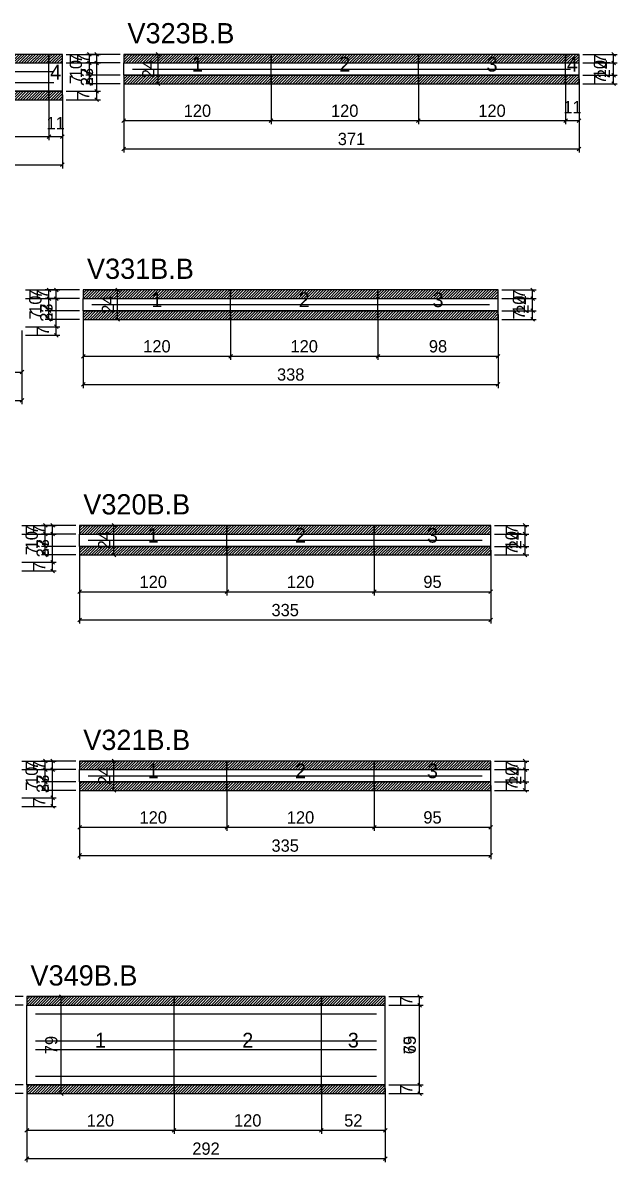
# Model space of a CAD drawing. Extents: x -9000 to 3070, y -16391 to 1250.
# Drawn here: x 547 to 1031, y -13017 to -12088 of the extents above; entities that cross this region are included whole.
import ezdxf
from ezdxf.enums import TextEntityAlignment as Align

# ---------------------------------------------------------------- set-up
doc = ezdxf.new("R2010")
doc.units = 0
for name, color, linetype in [('5', 5, 'Continuous'), ('COTA', 241, 'Continuous'), ('NOMENCLATURA', 7, 'Continuous'), ('Painéis', 200, 'Continuous'), ('SARR_2.2x5', 40, 'Continuous'), ('SARR_2.2x7', 40, 'Continuous'), ('SCO-___-LAJ', 224, 'Continuous')]:
    doc.layers.add(name, color=color, linetype=linetype)
doc.dimstyles.new('PAINEL', dxfattribs={"dimtxt": 10, "dimasz": 3, "dimexe": 3, "dimexo": 3, "dimgap": 3, "dimtad": 1, "dimblk": 'OBLIQUE', "dimblk1": 'OBLIQUE', "dimcen": 2.5, "dimclrd": 4, "dimclre": 4, "dimclrt": 240, "dimazin": 3, "dimtfac": 1, "dimtmove": 0, "dimatfit": 3})

# ---------------------------------------------------------------- blocks, each defined once
blk = doc.blocks.new('_OBLIQUE')
at = {"color": 0, "linetype": 'BYBLOCK'}
blk.add_line((-0.5, -0.5), (0.5, 0.5), dxfattribs=at)

msp = doc.modelspace()

# ---------------------------------------------------------------- hatches: boundary and pattern name
at = {"layer": 'COTA'}
h = msp.add_hatch(dxfattribs=at)
h.set_pattern_fill('ANSI31', scale=0.5)
h.paths.add_polyline_path([(448, -12121), (568, -12121), (568, -12114), (448, -12114)])
h = msp.add_hatch(dxfattribs=at)
h.set_pattern_fill('ANSI31', scale=0.5)
h.paths.add_polyline_path([(568, -12121), (579, -12121), (579, -12114), (568, -12114)])
h = msp.add_hatch(dxfattribs=at)
h.set_pattern_fill('ANSI31', scale=0.5)
h.paths.add_polyline_path([(629, -12121), (749, -12121), (749, -12114), (629, -12114)])
h = msp.add_hatch(dxfattribs=at)
h.set_pattern_fill('ANSI31', scale=0.5)
h.paths.add_polyline_path([(749, -12121), (869, -12121), (869, -12114), (749, -12114)])
h = msp.add_hatch(dxfattribs=at)
h.set_pattern_fill('ANSI31', scale=0.5)
h.paths.add_polyline_path([(869, -12121), (989, -12121), (989, -12114), (869, -12114)])
h = msp.add_hatch(dxfattribs=at)
h.set_pattern_fill('ANSI31', scale=0.5)
h.paths.add_polyline_path([(989, -12121), (1000, -12121), (1000, -12114), (989, -12114)])
h = msp.add_hatch(dxfattribs=at)
h.set_pattern_fill('ANSI31', scale=0.5)
h.paths.add_polyline_path([(629, -12138), (749, -12138), (749, -12131), (629, -12131)])
h = msp.add_hatch(dxfattribs=at)
h.set_pattern_fill('ANSI31', scale=0.5)
h.paths.add_polyline_path([(749, -12138), (869, -12138), (869, -12131), (749, -12131)])
h = msp.add_hatch(dxfattribs=at)
h.set_pattern_fill('ANSI31', scale=0.5)
h.paths.add_polyline_path([(869, -12138), (989, -12138), (989, -12131), (869, -12131)])
h = msp.add_hatch(dxfattribs=at)
h.set_pattern_fill('ANSI31', scale=0.5)
h.paths.add_polyline_path([(989, -12138), (1000, -12138), (1000, -12131), (989, -12131)])
h = msp.add_hatch(dxfattribs=at)
h.set_pattern_fill('ANSI31', scale=0.5)
h.paths.add_polyline_path([(448, -12151), (568, -12151), (568, -12144), (448, -12144)])
h = msp.add_hatch(dxfattribs=at)
h.set_pattern_fill('ANSI31', scale=0.5)
h.paths.add_polyline_path([(568, -12151), (579, -12151), (579, -12144), (568, -12144)])
h = msp.add_hatch(dxfattribs=at)
h.set_pattern_fill('ANSI31', scale=0.5)
h.paths.add_polyline_path([(596, -12313), (716, -12313), (716, -12306), (596, -12306)])
h = msp.add_hatch(dxfattribs=at)
h.set_pattern_fill('ANSI31', scale=0.5)
h.paths.add_polyline_path([(716, -12313), (836, -12313), (836, -12306), (716, -12306)])
h = msp.add_hatch(dxfattribs=at)
h.set_pattern_fill('ANSI31', scale=0.5)
h.paths.add_polyline_path([(836, -12313), (934, -12313), (934, -12306), (836, -12306)])
h = msp.add_hatch(dxfattribs=at)
h.set_pattern_fill('ANSI31', scale=0.5)
h.paths.add_polyline_path([(596, -12330), (716, -12330), (716, -12323), (596, -12323)])
h = msp.add_hatch(dxfattribs=at)
h.set_pattern_fill('ANSI31', scale=0.5)
h.paths.add_polyline_path([(716, -12330), (836, -12330), (836, -12323), (716, -12323)])
h = msp.add_hatch(dxfattribs=at)
h.set_pattern_fill('ANSI31', scale=0.5)
h.paths.add_polyline_path([(836, -12330), (934, -12330), (934, -12323), (836, -12323)])
h = msp.add_hatch(dxfattribs=at)
h.set_pattern_fill('ANSI31', scale=0.5)
h.paths.add_polyline_path([(593, -12505), (713, -12505), (713, -12498), (593, -12498)])
h = msp.add_hatch(dxfattribs=at)
h.set_pattern_fill('ANSI31', scale=0.5)
h.paths.add_polyline_path([(713, -12505), (833, -12505), (833, -12498), (713, -12498)])
h = msp.add_hatch(dxfattribs=at)
h.set_pattern_fill('ANSI31', scale=0.5)
h.paths.add_polyline_path([(833, -12505), (928, -12505), (928, -12498), (833, -12498)])
h = msp.add_hatch(dxfattribs=at)
h.set_pattern_fill('ANSI31', scale=0.5)
h.paths.add_polyline_path([(593, -12522), (713, -12522), (713, -12515), (593, -12515)])
h = msp.add_hatch(dxfattribs=at)
h.set_pattern_fill('ANSI31', scale=0.5)
h.paths.add_polyline_path([(713, -12522), (833, -12522), (833, -12515), (713, -12515)])
h = msp.add_hatch(dxfattribs=at)
h.set_pattern_fill('ANSI31', scale=0.5)
h.paths.add_polyline_path([(833, -12522), (928, -12522), (928, -12515), (833, -12515)])
h = msp.add_hatch(dxfattribs=at)
h.set_pattern_fill('ANSI31', scale=0.5)
h.paths.add_polyline_path([(593, -12697), (713, -12697), (713, -12690), (593, -12690)])
h = msp.add_hatch(dxfattribs=at)
h.set_pattern_fill('ANSI31', scale=0.5)
h.paths.add_polyline_path([(713, -12697), (833, -12697), (833, -12690), (713, -12690)])
h = msp.add_hatch(dxfattribs=at)
h.set_pattern_fill('ANSI31', scale=0.5)
h.paths.add_polyline_path([(833, -12697), (928, -12697), (928, -12690), (833, -12690)])
h = msp.add_hatch(dxfattribs=at)
h.set_pattern_fill('ANSI31', scale=0.5)
h.paths.add_polyline_path([(593, -12714), (713, -12714), (713, -12707), (593, -12707)])
h = msp.add_hatch(dxfattribs=at)
h.set_pattern_fill('ANSI31', scale=0.5)
h.paths.add_polyline_path([(713, -12714), (833, -12714), (833, -12707), (713, -12707)])
h = msp.add_hatch(dxfattribs=at)
h.set_pattern_fill('ANSI31', scale=0.5)
h.paths.add_polyline_path([(833, -12714), (928, -12714), (928, -12707), (833, -12707)])
h = msp.add_hatch(dxfattribs=at)
h.set_pattern_fill('ANSI31', scale=0.5)
h.paths.add_polyline_path([(550, -12889), (670, -12889), (670, -12882), (550, -12882)])
h = msp.add_hatch(dxfattribs=at)
h.set_pattern_fill('ANSI31', scale=0.5)
h.paths.add_polyline_path([(670, -12889), (790, -12889), (790, -12882), (670, -12882)])
h = msp.add_hatch(dxfattribs=at)
h.set_pattern_fill('ANSI31', scale=0.5)
h.paths.add_polyline_path([(790, -12889), (842, -12889), (842, -12882), (790, -12882)])
h = msp.add_hatch(dxfattribs=at)
h.set_pattern_fill('ANSI31', scale=0.5)
h.paths.add_polyline_path([(550, -12961), (670, -12961), (670, -12954), (550, -12954)])
h = msp.add_hatch(dxfattribs=at)
h.set_pattern_fill('ANSI31', scale=0.5)
h.paths.add_polyline_path([(670, -12961), (790, -12961), (790, -12954), (670, -12954)])
h = msp.add_hatch(dxfattribs=at)
h.set_pattern_fill('ANSI31', scale=0.5)
h.paths.add_polyline_path([(790, -12961), (842, -12961), (842, -12954), (790, -12954)])

# ---------------------------------------------------------------- linework, layer by layer
at = {"layer": 'Painéis'}
for p, q in [((448, -12121), (568, -12121)), ((568, -12144), (568, -12121)), ((568, -12144), (568, -12121)), ((568, -12121), (579, -12121)), ((568, -12144), (568, -12121)), ((579, -12144), (579, -12121)), ((629, -12121), (749, -12121)), ((629, -12131), (629, -12121)), ((749, -12131), (749, -12121)), ((749, -12131), (749, -12121)), ((749, -12121), (869, -12121)), ((749, -12131), (749, -12121)), ((869, -12131), (869, -12121)), ((869, -12131), (869, -12121)), ((869, -12121), (989, -12121)), ((869, -12131), (869, -12121)), ((989, -12131), (989, -12121)), ((989, -12131), (989, -12121)), ((989, -12121), (1000, -12121)), ((989, -12131), (989, -12121)), ((1000, -12131), (1000, -12121)), ((629, -12131), (749, -12131)), ((749, -12131), (869, -12131)), ((869, -12131), (989, -12131)), ((989, -12131), (1000, -12131)), ((448, -12144), (568, -12144)), ((568, -12144), (579, -12144)), ((596, -12313), (716, -12313)), ((596, -12323), (596, -12313)), ((716, -12323), (716, -12313)), ((716, -12323), (716, -12313)), ((716, -12313), (836, -12313)), ((716, -12323), (716, -12313)), ((836, -12323), (836, -12313)), ((836, -12323), (836, -12313)), ((836, -12313), (934, -12313)), ((836, -12323), (836, -12313)), ((934, -12323), (934, -12313)), ((596, -12323), (716, -12323)), ((716, -12323), (836, -12323)), ((836, -12323), (934, -12323)), ((593, -12505), (713, -12505)), ((593, -12515), (593, -12505)), ((713, -12515), (713, -12505)), ((713, -12515), (713, -12505)), ((713, -12505), (833, -12505)), ((713, -12515), (713, -12505)), ((833, -12515), (833, -12505)), ((833, -12515), (833, -12505)), ((833, -12505), (928, -12505)), ((833, -12515), (833, -12505)), ((928, -12515), (928, -12505)), ((593, -12515), (713, -12515)), ((713, -12515), (833, -12515)), ((833, -12515), (928, -12515)), ((593, -12697), (713, -12697)), ((593, -12707), (593, -12697)), ((713, -12707), (713, -12697)), ((713, -12707), (713, -12697)), ((713, -12697), (833, -12697)), ((713, -12707), (713, -12697)), ((833, -12707), (833, -12697)), ((833, -12707), (833, -12697)), ((833, -12697), (928, -12697)), ((833, -12707), (833, -12697)), ((928, -12707), (928, -12697)), ((593, -12707), (713, -12707)), ((713, -12707), (833, -12707)), ((833, -12707), (928, -12707)), ((550, -12889), (670, -12889)), ((550, -12954), (550, -12889)), ((670, -12954), (670, -12889)), ((670, -12954), (670, -12889)), ((670, -12889), (790, -12889)), ((670, -12954), (670, -12889)), ((790, -12954), (790, -12889)), ((790, -12954), (790, -12889)), ((790, -12889), (842, -12889)), ((790, -12954), (790, -12889)), ((842, -12954), (842, -12889)), ((550, -12954), (670, -12954)), ((670, -12954), (790, -12954)), ((790, -12954), (842, -12954))]:
    msp.add_line(p, q, dxfattribs=at)
at = {"layer": 'SARR_2.2x5'}
for points in [[(636, -12126), (749, -12126)], [(636, -12126), (749, -12126)], [(749, -12126), (869, -12126)], [(749, -12126), (869, -12126)], [(869, -12126), (989, -12126)], [(869, -12126), (989, -12126)], [(989, -12126), (993, -12126)], [(989, -12126), (993, -12126)], [(603, -12318), (716, -12318)], [(603, -12318), (716, -12318)], [(716, -12318), (836, -12318)], [(716, -12318), (836, -12318)], [(836, -12318), (927, -12318)], [(836, -12318), (927, -12318)], [(600, -12510), (713, -12510)], [(600, -12510), (713, -12510)], [(713, -12510), (833, -12510)], [(713, -12510), (833, -12510)], [(833, -12510), (921, -12510)], [(833, -12510), (921, -12510)], [(600, -12702), (713, -12702)], [(600, -12702), (713, -12702)], [(713, -12702), (833, -12702)], [(713, -12702), (833, -12702)], [(833, -12702), (921, -12702)], [(833, -12702), (921, -12702)]]:
    msp.add_lwpolyline(points, dxfattribs=at)
at = {"layer": 'SARR_2.2x7'}
for points in [[(448, -12128), (568, -12128)], [(448, -12128), (568, -12128)], [(568, -12128), (572, -12128)], [(568, -12128), (572, -12128)], [(448, -12137), (568, -12137)], [(448, -12137), (568, -12137)], [(568, -12137), (572, -12137)], [(568, -12137), (572, -12137)], [(557, -12896), (670, -12896)], [(557, -12896), (670, -12896)], [(670, -12896), (790, -12896)], [(670, -12896), (790, -12896)], [(790, -12896), (835, -12896)], [(790, -12896), (835, -12896)], [(557, -12918), (670, -12918)], [(557, -12918), (670, -12918)], [(670, -12918), (790, -12918)], [(670, -12918), (790, -12918)], [(790, -12918), (835, -12918)], [(790, -12918), (835, -12918)], [(557, -12925), (670, -12925)], [(557, -12925), (670, -12925)], [(670, -12925), (790, -12925)], [(670, -12925), (790, -12925)], [(790, -12925), (835, -12925)], [(790, -12925), (835, -12925)], [(557, -12947), (670, -12947)], [(557, -12947), (670, -12947)], [(670, -12947), (790, -12947)], [(670, -12947), (790, -12947)], [(790, -12947), (835, -12947)], [(790, -12947), (835, -12947)]]:
    msp.add_lwpolyline(points, dxfattribs=at)
at = {"layer": 'SCO-___-LAJ'}
for points in [[(448, -12121), (568, -12121), (568, -12114), (448, -12114)], [(568, -12121), (579, -12121), (579, -12114), (568, -12114)], [(629, -12121), (749, -12121), (749, -12114), (629, -12114)], [(749, -12121), (869, -12121), (869, -12114), (749, -12114)], [(869, -12121), (989, -12121), (989, -12114), (869, -12114)], [(989, -12121), (1000, -12121), (1000, -12114), (989, -12114)], [(629, -12138), (749, -12138), (749, -12131), (629, -12131)], [(749, -12138), (869, -12138), (869, -12131), (749, -12131)], [(869, -12138), (989, -12138), (989, -12131), (869, -12131)], [(989, -12138), (1000, -12138), (1000, -12131), (989, -12131)], [(448, -12151), (568, -12151), (568, -12144), (448, -12144)], [(568, -12151), (579, -12151), (579, -12144), (568, -12144)], [(596, -12313), (716, -12313), (716, -12306), (596, -12306)], [(716, -12313), (836, -12313), (836, -12306), (716, -12306)], [(836, -12313), (934, -12313), (934, -12306), (836, -12306)], [(596, -12330), (716, -12330), (716, -12323), (596, -12323)], [(716, -12330), (836, -12330), (836, -12323), (716, -12323)], [(836, -12330), (934, -12330), (934, -12323), (836, -12323)], [(593, -12505), (713, -12505), (713, -12498), (593, -12498)], [(713, -12505), (833, -12505), (833, -12498), (713, -12498)], [(833, -12505), (928, -12505), (928, -12498), (833, -12498)], [(593, -12522), (713, -12522), (713, -12515), (593, -12515)], [(713, -12522), (833, -12522), (833, -12515), (713, -12515)], [(833, -12522), (928, -12522), (928, -12515), (833, -12515)], [(593, -12697), (713, -12697), (713, -12690), (593, -12690)], [(713, -12697), (833, -12697), (833, -12690), (713, -12690)], [(833, -12697), (928, -12697), (928, -12690), (833, -12690)], [(593, -12714), (713, -12714), (713, -12707), (593, -12707)], [(713, -12714), (833, -12714), (833, -12707), (713, -12707)], [(833, -12714), (928, -12714), (928, -12707), (833, -12707)], [(550, -12889), (670, -12889), (670, -12882), (550, -12882)], [(670, -12889), (790, -12889), (790, -12882), (670, -12882)], [(790, -12889), (842, -12889), (842, -12882), (790, -12882)], [(550, -12961), (670, -12961), (670, -12954), (550, -12954)], [(670, -12961), (790, -12961), (790, -12954), (670, -12954)], [(790, -12961), (842, -12961), (842, -12954), (790, -12954)]]:
    msp.add_lwpolyline(points, close=True, dxfattribs=at)

# ---------------------------------------------------------------- texts
at = {"layer": '5'}
for s, p in [('1', (689, -12122)), ('2', (809, -12122)), ('3', (929, -12122)), ('4', (994.5, -12122)), ('4', (573.5, -12128.5)), ('1', (656, -12314)), ('2', (776, -12314)), ('3', (885, -12314)), ('1', (653, -12506)), ('2', (773, -12506)), ('3', (880.5, -12506)), ('1', (653, -12698)), ('2', (773, -12698)), ('3', (880.5, -12698)), ('1', (610, -12917.5)), ('2', (730, -12917.5)), ('3', (816, -12917.5))]:
    msp.add_text(s, height=12, dxfattribs=at).set_placement(p, align=Align.MIDDLE_CENTER)
at = {"layer": 'NOMENCLATURA'}
for s, p in [('V323B.B', (632, -12105)), ('V331B.B', (599, -12297)), ('V320B.B', (596, -12489)), ('V321B.B', (596, -12681)), ('V349B.B', (553, -12873))]:
    msp.add_text(s, height=16.5, dxfattribs=at).set_placement(p)

# ---------------------------------------------------------------- dimensions: what is measured, and where the dimension line sits
at = {"layer": 'COTA'}
for base, p1, p2 in [((607, -12151), (579, -12151), (579, -12114)), ((607, -12121), (579, -12121), (579, -12114)), ((607, -12144), (579, -12144), (579, -12121)), ((601, -12121), (629, -12121), (629, -12114)), ((601, -12131), (629, -12131), (629, -12121)), ((657, -12138), (629, -12138), (629, -12114)), ((1028, -12138), (1000, -12138), (1000, -12114)), ((1028, -12121), (1000, -12121), (1000, -12114)), ((1028, -12131), (1000, -12131), (1000, -12121)), ((601, -12138), (629, -12138), (629, -12131)), ((1028, -12138), (1000, -12138), (1000, -12131)), ((607, -12151), (579, -12151), (579, -12144)), ((574, -12343), (546, -12343), (546, -12306)), ((574, -12313), (546, -12313), (546, -12306)), ((568, -12313), (596, -12313), (596, -12306)), ((624, -12330), (596, -12330), (596, -12306)), ((962, -12330), (934, -12330), (934, -12306)), ((962, -12313), (934, -12313), (934, -12306)), ((574, -12336), (546, -12336), (546, -12313)), ((568, -12323), (596, -12323), (596, -12313)), ((962, -12323), (934, -12323), (934, -12313)), ((568, -12330), (596, -12330), (596, -12323)), ((962, -12330), (934, -12330), (934, -12323)), ((574, -12343), (546, -12343), (546, -12336)), ((571, -12535), (543, -12535), (543, -12498)), ((571, -12505), (543, -12505), (543, -12498)), ((565, -12505), (593, -12505), (593, -12498)), ((621, -12522), (593, -12522), (593, -12498)), ((956, -12522), (928, -12522), (928, -12498)), ((956, -12505), (928, -12505), (928, -12498)), ((571, -12528), (543, -12528), (543, -12505)), ((565, -12515), (593, -12515), (593, -12505)), ((956, -12515), (928, -12515), (928, -12505)), ((565, -12522), (593, -12522), (593, -12515)), ((956, -12522), (928, -12522), (928, -12515)), ((571, -12535), (543, -12535), (543, -12528)), ((571, -12727), (543, -12727), (543, -12690)), ((571, -12697), (543, -12697), (543, -12690)), ((571, -12720), (543, -12720), (543, -12697)), ((565, -12697), (593, -12697), (593, -12690)), ((565, -12707), (593, -12707), (593, -12697)), ((621, -12714), (593, -12714), (593, -12690)), ((956, -12714), (928, -12714), (928, -12690)), ((956, -12697), (928, -12697), (928, -12690)), ((956, -12707), (928, -12707), (928, -12697)), ((565, -12714), (593, -12714), (593, -12707)), ((956, -12714), (928, -12714), (928, -12707)), ((571, -12727), (543, -12727), (543, -12720)), ((522, -12889), (550, -12889), (550, -12882)), ((578, -12961), (550, -12961), (550, -12882)), ((870, -12961), (842, -12961), (842, -12882)), ((870, -12889), (842, -12889), (842, -12882)), ((522, -12954), (550, -12954), (550, -12889)), ((870, -12954), (842, -12954), (842, -12889)), ((522, -12961), (550, -12961), (550, -12954)), ((870, -12961), (842, -12961), (842, -12954))]:
    msp.add_linear_dim(base=base, p1=p1, p2=p2, angle=90, dimstyle='PAINEL', dxfattribs=at).render()
for base, p1, p2 in [((629, -12168), (629, -12131), (749, -12131)), ((629, -12191), (629, -12131), (1000, -12131)), ((749, -12168), (749, -12131), (869, -12131)), ((869, -12168), (869, -12131), (989, -12131)), ((989, -12168), (989, -12131), (1000, -12131)), ((208, -12204), (208, -12144), (579, -12144)), ((448, -12181), (448, -12144), (568, -12144)), ((568, -12181), (568, -12144), (579, -12144)), ((596, -12360), (596, -12323), (716, -12323)), ((596, -12383), (596, -12323), (934, -12323)), ((716, -12360), (716, -12323), (836, -12323)), ((836, -12360), (836, -12323), (934, -12323)), ((208, -12396), (208, -12336), (546, -12336)), ((448, -12373), (448, -12336), (546, -12336)), ((593, -12552), (593, -12515), (713, -12515)), ((593, -12575), (593, -12515), (928, -12515)), ((713, -12552), (713, -12515), (833, -12515)), ((833, -12552), (833, -12515), (928, -12515)), ((593, -12744), (593, -12707), (713, -12707)), ((593, -12767), (593, -12707), (928, -12707)), ((713, -12744), (713, -12707), (833, -12707)), ((833, -12744), (833, -12707), (928, -12707)), ((550, -12991), (550, -12954), (670, -12954)), ((550, -13014), (550, -12954), (842, -12954)), ((670, -12991), (670, -12954), (790, -12954)), ((790, -12991), (790, -12954), (842, -12954))]:
    msp.add_linear_dim(base=base, p1=p1, p2=p2, dimstyle='PAINEL', dxfattribs=at).render()

doc.saveas('drawing.dxf')
